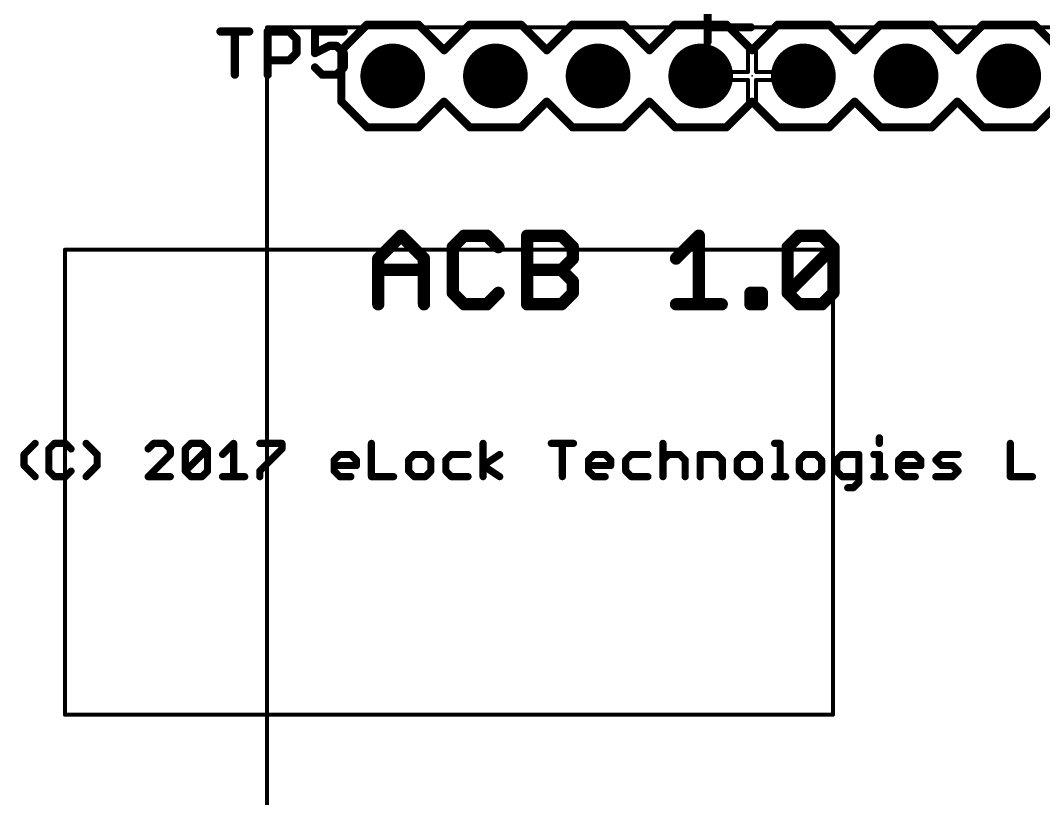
# Model space of a CAD drawing. Extents: x 0 to 89, y 0 to 124.
# Drawn here: x 28.9 to 54.21, y 50.43 to 69.67 of the extents above; entities that cross this region are included whole.
import ezdxf

# ---------------------------------------------------------------- set-up
doc = ezdxf.new("R2010")
doc.units = 0
for name, color, linetype in [('17', 82, 'CONTINUOUS'), ('21', 253, 'CONTINUOUS'), ('22', 253, 'CONTINUOUS'), ('24', 7, 'CONTINUOUS')]:
    doc.layers.add(name, color=color, linetype=linetype)

# ---------------------------------------------------------------- blocks, each defined once
blk = doc.blocks.new('ROUNDP')
at = {"const_width": 0.5}
blk.add_lwpolyline([(0, -0.25, 1), (0, 0.25, 1), (0, -0.25)], format="xyb", dxfattribs=at)

msp = doc.modelspace()

# ---------------------------------------------------------------- linework, layer by layer
at = {"layer": '21'}
for points, const_width in [([(45.9007, 69.1475), (45.9007, 69.8593)], 0.2032), ([(33.8475, 69.3993), (34.5593, 69.3993)], 0.2032), ([(34.2034, 68.3316), (34.2034, 69.3993)], 0.2032), ([(35.0169, 68.3316), (35.0169, 69.3993)], 0.2032), ([(35.0169, 69.3993), (35.5508, 69.3993)], 0.2032), ([(35.5508, 69.3993), (35.7287, 69.2214)], 0.2032), ([(36.8981, 69.3993), (36.1863, 69.3993)], 0.2032), ([(36.1863, 69.3993), (36.1863, 68.8655)], 0.2032), ([(46.9684, 69.5034), (45.9007, 69.5034)], 0.2032), ([(35.7287, 69.2214), (35.7287, 68.8655)], 0.2032), ([(36.1863, 68.8655), (36.5422, 69.0434)], 0.2032), ([(36.5422, 69.0434), (36.7202, 69.0434)], 0.2032), ([(36.7202, 69.0434), (36.8981, 68.8655)], 0.2032), ([(35.7287, 68.8655), (35.5508, 68.6875)], 0.2032), ([(36.8981, 68.8655), (36.8981, 68.5096)], 0.2032), ([(35.5508, 68.6875), (35.0169, 68.6875)], 0.2032), ([(36.3642, 68.3316), (36.1863, 68.5096)], 0.2032), ([(36.8981, 68.5096), (36.7202, 68.3316)], 0.2032), ([(36.7202, 68.3316), (36.3642, 68.3316)], 0.2032), ([(37.7524, 63.7835), (38.318, 64.3491)], 0.3048), ([(38.318, 64.3491), (38.8835, 63.7835)], 0.3048), ([(39.8767, 64.3491), (39.594, 64.0663)], 0.3048), ([(40.4423, 64.3491), (39.8767, 64.3491)], 0.3048), ([(40.7251, 64.0663), (40.4423, 64.3491)], 0.3048), ([(41.4355, 62.6524), (41.4355, 64.3491)], 0.3048), ([(41.4355, 64.3491), (42.2839, 64.3491)], 0.3048), ([(42.2839, 64.3491), (42.5666, 64.0663)], 0.3048), ([(45.1187, 63.7835), (45.6842, 64.3491)], 0.3048), ([(45.6842, 64.3491), (45.6842, 62.6524)], 0.3048), ([(47.881, 64.0663), (48.1638, 64.3491)], 0.3048), ([(48.1638, 64.3491), (48.7294, 64.3491)], 0.3048), ([(48.7294, 64.3491), (49.0121, 64.0663)], 0.3048), ([(39.594, 64.0663), (39.594, 62.9352)], 0.3048), ([(42.5666, 64.0663), (42.5666, 63.7835)], 0.3048), ([(47.881, 62.9352), (47.881, 64.0663)], 0.3048), ([(47.881, 62.9352), (49.0121, 64.0663)], 0.3048), ([(49.0121, 64.0663), (49.0121, 62.9352)], 0.3048), ([(37.7524, 62.6524), (37.7524, 63.7835)], 0.3048), ([(38.8835, 63.7835), (38.8835, 62.6524)], 0.3048), ([(42.5666, 63.7835), (42.2839, 63.5007)], 0.3048), ([(37.7524, 63.5007), (38.8835, 63.5007)], 0.3048), ([(41.4355, 63.5007), (42.2839, 63.5007)], 0.3048), ([(42.2839, 63.5007), (42.5666, 63.218)], 0.3048), ([(42.5666, 63.218), (42.5666, 62.9352)], 0.3048), ([(39.594, 62.9352), (39.8767, 62.6524)], 0.3048), ([(40.4423, 62.6524), (40.7251, 62.9352)], 0.3048), ([(42.5666, 62.9352), (42.2839, 62.6524)], 0.3048), ([(46.9603, 62.6524), (46.9603, 62.9352)], 0.3048), ([(46.9603, 62.9352), (47.243, 62.9352)], 0.3048), ([(47.243, 62.9352), (47.243, 62.6524)], 0.3048), ([(48.1638, 62.6524), (47.881, 62.9352)], 0.3048), ([(49.0121, 62.9352), (48.7294, 62.6524)], 0.3048), ([(39.8767, 62.6524), (40.4423, 62.6524)], 0.3048), ([(42.2839, 62.6524), (41.4355, 62.6524)], 0.3048), ([(45.1187, 62.6524), (46.2498, 62.6524)], 0.3048), ([(47.243, 62.6524), (46.9603, 62.6524)], 0.3048), ([(48.7294, 62.6524), (48.1638, 62.6524)], 0.3048), ([(28.9889, 58.9375), (29.2632, 59.2118)], 0.1778), ([(29.7399, 59.2118), (29.6028, 59.0747)], 0.1778), ([(30.0142, 59.2118), (29.7399, 59.2118)], 0.1778), ([(30.1514, 59.0747), (30.0142, 59.2118)], 0.1778), ([(30.7978, 58.9375), (30.5235, 59.2118)], 0.1778), ([(32.1953, 59.2118), (32.0582, 59.0747)], 0.1778), ([(32.4696, 59.2118), (32.1953, 59.2118)], 0.1778), ([(32.6068, 59.0747), (32.4696, 59.2118)], 0.1778), ([(32.979, 59.0747), (33.1161, 59.2118)], 0.1778), ([(33.1161, 59.2118), (33.3904, 59.2118)], 0.1778), ([(33.3904, 59.2118), (33.5276, 59.0747)], 0.1778), ([(33.8998, 58.9375), (34.1741, 59.2118)], 0.1778), ([(34.1741, 59.2118), (34.1741, 58.3889)], 0.1778), ([(34.8205, 59.2118), (35.3691, 59.2118)], 0.1778), ([(35.3691, 59.2118), (35.3691, 59.0747)], 0.1778), ([(37.5829, 59.2118), (37.5829, 58.3889)], 0.1778), ([(40.3452, 58.3889), (40.3452, 59.2118)], 0.1778), ([(42.0333, 59.2118), (42.5819, 59.2118)], 0.1778), ([(42.3076, 58.3889), (42.3076, 59.2118)], 0.1778), ([(44.7957, 59.2118), (44.7957, 58.3889)], 0.1778), ([(47.5581, 59.2118), (47.6952, 59.2118)], 0.1778), ([(47.6952, 59.2118), (47.6952, 58.3889)], 0.1778), ([(50.1506, 59.349), (50.1506, 59.2118)], 0.1778), ([(53.3897, 59.2118), (53.3897, 58.3889)], 0.1778), ([(28.9889, 58.6632), (28.9889, 58.9375)], 0.1778), ([(29.6028, 59.0747), (29.6028, 58.5261)], 0.1778), ([(30.7978, 58.6632), (30.7978, 58.9375)], 0.1778), ([(32.0582, 58.3889), (32.6068, 58.9375)], 0.1778), ([(32.6068, 58.9375), (32.6068, 59.0747)], 0.1778), ([(32.979, 58.5261), (32.979, 59.0747)], 0.1778), ([(32.979, 58.5261), (33.5276, 59.0747)], 0.1778), ([(33.5276, 59.0747), (33.5276, 58.5261)], 0.1778), ([(35.3691, 59.0747), (34.8205, 58.5261)], 0.1778), ([(36.6621, 58.8004), (36.7993, 58.9375)], 0.1778), ([(36.7993, 58.9375), (37.0736, 58.9375)], 0.1778), ([(37.0736, 58.9375), (37.2107, 58.8004)], 0.1778), ([(38.6408, 58.9375), (38.5037, 58.8004)], 0.1778), ([(38.9151, 58.9375), (38.6408, 58.9375)], 0.1778), ([(39.0523, 58.8004), (38.9151, 58.9375)], 0.1778), ([(39.5616, 58.9375), (39.4245, 58.8004)], 0.1778), ([(39.9731, 58.9375), (39.5616, 58.9375)], 0.1778), ([(40.3452, 58.6632), (40.7567, 58.9375)], 0.1778), ([(42.9541, 58.8004), (43.0913, 58.9375)], 0.1778), ([(43.0913, 58.9375), (43.3656, 58.9375)], 0.1778), ([(43.3656, 58.9375), (43.5027, 58.8004)], 0.1778), ([(44.0121, 58.9375), (43.8749, 58.8004)], 0.1778), ([(44.4235, 58.9375), (44.0121, 58.9375)], 0.1778), ([(44.7957, 58.8004), (44.9329, 58.9375)], 0.1778), ([(44.9329, 58.9375), (45.2072, 58.9375)], 0.1778), ([(45.2072, 58.9375), (45.3443, 58.8004)], 0.1778), ([(45.7165, 58.3889), (45.7165, 58.9375)], 0.1778), ([(45.7165, 58.9375), (46.1279, 58.9375)], 0.1778), ([(46.1279, 58.9375), (46.2651, 58.8004)], 0.1778), ([(46.7744, 58.9375), (46.6373, 58.8004)], 0.1778), ([(47.0487, 58.9375), (46.7744, 58.9375)], 0.1778), ([(47.1859, 58.8004), (47.0487, 58.9375)], 0.1778), ([(48.3091, 58.9375), (48.1719, 58.8004)], 0.1778), ([(48.5834, 58.9375), (48.3091, 58.9375)], 0.1778), ([(48.7205, 58.8004), (48.5834, 58.9375)], 0.1778), ([(49.2298, 58.9375), (49.0927, 58.8004)], 0.1778), ([(49.6413, 58.9375), (49.2298, 58.9375)], 0.1778), ([(49.6413, 58.2518), (49.6413, 58.9375)], 0.1778), ([(50.0135, 58.9375), (50.1506, 58.9375)], 0.1778), ([(50.1506, 58.9375), (50.1506, 58.3889)], 0.1778), ([(50.6273, 58.8004), (50.7645, 58.9375)], 0.1778), ([(50.7645, 58.9375), (51.0388, 58.9375)], 0.1778), ([(51.0388, 58.9375), (51.1759, 58.8004)], 0.1778), ([(51.5481, 58.8004), (51.6853, 58.9375)], 0.1778), ([(51.6853, 58.9375), (52.0967, 58.9375)], 0.1778), ([(29.2632, 58.3889), (28.9889, 58.6632)], 0.1778), ([(30.5235, 58.3889), (30.7978, 58.6632)], 0.1778), ([(36.6621, 58.5261), (36.6621, 58.8004)], 0.1778), ([(37.2107, 58.6632), (36.6621, 58.6632)], 0.1778), ([(37.2107, 58.8004), (37.2107, 58.6632)], 0.1778), ([(38.5037, 58.8004), (38.5037, 58.5261)], 0.1778), ([(39.0523, 58.5261), (39.0523, 58.8004)], 0.1778), ([(39.4245, 58.8004), (39.4245, 58.5261)], 0.1778), ([(40.7567, 58.3889), (40.3452, 58.6632)], 0.1778), ([(42.9541, 58.5261), (42.9541, 58.8004)], 0.1778), ([(43.5027, 58.6632), (42.9541, 58.6632)], 0.1778), ([(43.5027, 58.8004), (43.5027, 58.6632)], 0.1778), ([(43.8749, 58.8004), (43.8749, 58.5261)], 0.1778), ([(45.3443, 58.8004), (45.3443, 58.3889)], 0.1778), ([(46.2651, 58.8004), (46.2651, 58.3889)], 0.1778), ([(46.6373, 58.8004), (46.6373, 58.5261)], 0.1778), ([(47.1859, 58.5261), (47.1859, 58.8004)], 0.1778), ([(48.1719, 58.8004), (48.1719, 58.5261)], 0.1778), ([(48.7205, 58.5261), (48.7205, 58.8004)], 0.1778), ([(49.0927, 58.8004), (49.0927, 58.5261)], 0.1778), ([(50.6273, 58.5261), (50.6273, 58.8004)], 0.1778), ([(51.1759, 58.6632), (50.6273, 58.6632)], 0.1778), ([(51.1759, 58.8004), (51.1759, 58.6632)], 0.1778), ([(51.6853, 58.6632), (51.5481, 58.8004)], 0.1778), ([(51.9596, 58.6632), (51.6853, 58.6632)], 0.1778), ([(52.0967, 58.5261), (51.9596, 58.6632)], 0.1778), ([(29.6028, 58.5261), (29.7399, 58.3889)], 0.1778), ([(29.7399, 58.3889), (30.0142, 58.3889)], 0.1778), ([(30.0142, 58.3889), (30.1514, 58.5261)], 0.1778), ([(32.6068, 58.3889), (32.0582, 58.3889)], 0.1778), ([(33.1161, 58.3889), (32.979, 58.5261)], 0.1778), ([(33.3904, 58.3889), (33.1161, 58.3889)], 0.1778), ([(33.5276, 58.5261), (33.3904, 58.3889)], 0.1778), ([(33.8998, 58.3889), (34.4484, 58.3889)], 0.1778), ([(34.8205, 58.5261), (34.8205, 58.3889)], 0.1778), ([(36.7993, 58.3889), (36.6621, 58.5261)], 0.1778), ([(37.0736, 58.3889), (36.7993, 58.3889)], 0.1778), ([(37.5829, 58.3889), (38.1315, 58.3889)], 0.1778), ([(38.5037, 58.5261), (38.6408, 58.3889)], 0.1778), ([(38.6408, 58.3889), (38.9151, 58.3889)], 0.1778), ([(38.9151, 58.3889), (39.0523, 58.5261)], 0.1778), ([(39.4245, 58.5261), (39.5616, 58.3889)], 0.1778), ([(39.5616, 58.3889), (39.9731, 58.3889)], 0.1778), ([(43.0913, 58.3889), (42.9541, 58.5261)], 0.1778), ([(43.3656, 58.3889), (43.0913, 58.3889)], 0.1778), ([(43.8749, 58.5261), (44.0121, 58.3889)], 0.1778), ([(44.0121, 58.3889), (44.4235, 58.3889)], 0.1778), ([(46.6373, 58.5261), (46.7744, 58.3889)], 0.1778), ([(46.7744, 58.3889), (47.0487, 58.3889)], 0.1778), ([(47.0487, 58.3889), (47.1859, 58.5261)], 0.1778), ([(47.5581, 58.3889), (47.8324, 58.3889)], 0.1778), ([(48.1719, 58.5261), (48.3091, 58.3889)], 0.1778), ([(48.3091, 58.3889), (48.5834, 58.3889)], 0.1778), ([(48.5834, 58.3889), (48.7205, 58.5261)], 0.1778), ([(49.0927, 58.5261), (49.2298, 58.3889)], 0.1778), ([(49.2298, 58.3889), (49.6413, 58.3889)], 0.1778), ([(50.0135, 58.3889), (50.2878, 58.3889)], 0.1778), ([(50.7645, 58.3889), (50.6273, 58.5261)], 0.1778), ([(51.0388, 58.3889), (50.7645, 58.3889)], 0.1778), ([(51.5481, 58.3889), (51.9596, 58.3889)], 0.1778), ([(51.9596, 58.3889), (52.0967, 58.5261)], 0.1778), ([(53.3897, 58.3889), (53.9383, 58.3889)], 0.1778), ([(49.5041, 58.1146), (49.6413, 58.2518)], 0.1778), ([(49.367, 58.1146), (49.5041, 58.1146)], 0.1778)]:
    msp.add_lwpolyline(points, dxfattribs=dict(at, const_width=const_width))
for points, const_width in [([(33.8475, 69.4501, 1), (33.8475, 69.3485)], 0.1016), ([(34.2542, 69.3993, 1), (34.1526, 69.3993)], 0.1016), ([(34.5593, 69.3485, 1), (34.5593, 69.4501)], 0.1016), ([(35.0677, 69.3993, 1), (34.9661, 69.3993)], 0.1016), ([(35.0169, 69.4501, 1), (35.0169, 69.3485)], 0.1016), ([(35.5867, 69.4352, 1), (35.5148, 69.3634)], 0.1016), ([(35.5508, 69.3485, 1), (35.5508, 69.4501)], 0.1016), ([(36.1863, 69.4501, 1), (36.1863, 69.3485)], 0.1016), ([(36.2371, 69.3993, 1), (36.1355, 69.3993)], 0.1016), ([(36.8981, 69.3485, 1), (36.8981, 69.4501)], 0.1016), ([(45.9007, 69.5542, 1), (45.9007, 69.4526)], 0.1016), ([(46.9684, 69.4526, 1), (46.9684, 69.5542)], 0.1016), ([(35.7795, 69.2214, 1), (35.6779, 69.2214)], 0.1016), ([(35.6928, 69.1854, 1), (35.7646, 69.2573)], 0.1016), ([(36.5422, 69.0942, 1), (36.5422, 68.9926)], 0.1016), ([(36.5649, 68.998, 1), (36.5195, 69.0888)], 0.1016), ([(36.7561, 69.0793, 1), (36.6842, 69.0075)], 0.1016), ([(36.7202, 68.9926, 1), (36.7202, 69.0942)], 0.1016), ([(45.8499, 69.1475, 1), (45.9515, 69.1475)], 0.1016), ([(35.6779, 68.8655, 1), (35.7795, 68.8655)], 0.1016), ([(35.7646, 68.8295, 1), (35.6928, 68.9014)], 0.1016), ([(36.1636, 68.9109, 1), (36.209, 68.82)], 0.1016), ([(36.1355, 68.8655, 1), (36.2371, 68.8655)], 0.1016), ([(36.9489, 68.8655, 1), (36.8473, 68.8655)], 0.1016), ([(36.8622, 68.8295, 1), (36.934, 68.9014)], 0.1016), ([(35.0169, 68.7383, 1), (35.0169, 68.6367)], 0.1016), ([(35.5148, 68.7234, 1), (35.5867, 68.6516)], 0.1016), ([(35.5508, 68.6367, 1), (35.5508, 68.7383)], 0.1016), ([(36.2222, 68.5455, 1), (36.1504, 68.4736)], 0.1016), ([(36.934, 68.4736, 1), (36.8622, 68.5455)], 0.1016), ([(34.1526, 68.3316, 1), (34.2542, 68.3316)], 0.1016), ([(34.9661, 68.3316, 1), (35.0677, 68.3316)], 0.1016), ([(36.3642, 68.3824, 1), (36.3642, 68.2808)], 0.1016), ([(36.3283, 68.2957, 1), (36.4002, 68.3675)], 0.1016), ([(36.6842, 68.3675, 1), (36.7561, 68.2957)], 0.1016), ([(36.7202, 68.2808, 1), (36.7202, 68.3824)], 0.1016), ([(36.8473, 68.5096, 1), (36.9489, 68.5096)], 0.1016), ([(38.3718, 64.4029, 1), (38.2641, 64.2952)], 0.1524), ([(38.3718, 64.2952, 1), (38.2641, 64.4029)], 0.1524), ([(39.8767, 64.4253, 1), (39.8767, 64.2729)], 0.1524), ([(39.9306, 64.2952, 1), (39.8229, 64.4029)], 0.1524), ([(40.4962, 64.4029, 1), (40.3884, 64.2952)], 0.1524), ([(40.4423, 64.2729, 1), (40.4423, 64.4253)], 0.1524), ([(41.5117, 64.3491, 1), (41.3593, 64.3491)], 0.1524), ([(41.4355, 64.4253, 1), (41.4355, 64.2729)], 0.1524), ([(42.3378, 64.4029, 1), (42.23, 64.2952)], 0.1524), ([(42.2839, 64.2729, 1), (42.2839, 64.4253)], 0.1524), ([(45.7604, 64.3491, 1), (45.608, 64.3491)], 0.1524), ([(45.7381, 64.2952, 1), (45.6304, 64.4029)], 0.1524), ([(48.1638, 64.4253, 1), (48.1638, 64.2729)], 0.1524), ([(48.2177, 64.2952, 1), (48.1099, 64.4029)], 0.1524), ([(48.7833, 64.4029, 1), (48.6755, 64.2952)], 0.1524), ([(48.7294, 64.2729, 1), (48.7294, 64.4253)], 0.1524), ([(39.6702, 64.0663, 1), (39.5178, 64.0663)], 0.1524), ([(39.5401, 64.1202, 1), (39.6479, 64.0124)], 0.1524), ([(40.6712, 64.0124, 1), (40.779, 64.1202)], 0.1524), ([(42.6428, 64.0663, 1), (42.4904, 64.0663)], 0.1524), ([(42.5128, 64.0124, 1), (42.6205, 64.1202)], 0.1524), ([(47.9572, 64.0663, 1), (47.8048, 64.0663)], 0.1524), ([(47.8272, 64.1202, 1), (47.9349, 64.0124)], 0.1524), ([(49.0883, 64.0663, 1), (48.9359, 64.0663)], 0.1524), ([(49.066, 64.0124, 1), (48.9583, 64.1202)], 0.1524), ([(48.9583, 64.0124, 1), (49.066, 64.1202)], 0.1524), ([(37.8286, 63.7835, 1), (37.6762, 63.7835)], 0.1524), ([(37.6985, 63.8374, 1), (37.8063, 63.7296)], 0.1524), ([(38.9597, 63.7835, 1), (38.8073, 63.7835)], 0.1524), ([(38.8296, 63.7296, 1), (38.9374, 63.8374)], 0.1524), ([(42.4904, 63.7835, 1), (42.6428, 63.7835)], 0.1524), ([(42.6205, 63.7296, 1), (42.5128, 63.8374)], 0.1524), ([(45.0648, 63.8374, 1), (45.1726, 63.7296)], 0.1524), ([(37.7524, 63.5769, 1), (37.7524, 63.4245)], 0.1524), ([(38.8835, 63.4245, 1), (38.8835, 63.5769)], 0.1524), ([(41.4355, 63.5769, 1), (41.4355, 63.4245)], 0.1524), ([(42.3378, 63.5546, 1), (42.23, 63.4468)], 0.1524), ([(42.23, 63.5546, 1), (42.3378, 63.4468)], 0.1524), ([(42.2839, 63.4245, 1), (42.2839, 63.5769)], 0.1524), ([(42.6428, 63.218, 1), (42.4904, 63.218)], 0.1524), ([(42.5128, 63.1641, 1), (42.6205, 63.2718)], 0.1524), ([(39.6479, 62.9891, 1), (39.5401, 62.8813)], 0.1524), ([(40.779, 62.8813, 1), (40.6712, 62.9891)], 0.1524), ([(42.6205, 62.8813, 1), (42.5128, 62.9891)], 0.1524), ([(47.0365, 62.9352, 1), (46.8841, 62.9352)], 0.1524), ([(46.9603, 63.0114, 1), (46.9603, 62.859)], 0.1524), ([(47.3192, 62.9352, 1), (47.1668, 62.9352)], 0.1524), ([(47.243, 62.859, 1), (47.243, 63.0114)], 0.1524), ([(47.9349, 62.9891, 1), (47.8272, 62.8813)], 0.1524), ([(47.8272, 62.9891, 1), (47.9349, 62.8813)], 0.1524), ([(49.066, 62.8813, 1), (48.9583, 62.9891)], 0.1524), ([(39.5178, 62.9352, 1), (39.6702, 62.9352)], 0.1524), ([(39.8767, 62.7286, 1), (39.8767, 62.5762)], 0.1524), ([(39.8229, 62.5985, 1), (39.9306, 62.7063)], 0.1524), ([(40.3884, 62.7063, 1), (40.4962, 62.5985)], 0.1524), ([(40.4423, 62.5762, 1), (40.4423, 62.7286)], 0.1524), ([(41.4355, 62.7286, 1), (41.4355, 62.5762)], 0.1524), ([(42.23, 62.7063, 1), (42.3378, 62.5985)], 0.1524), ([(42.2839, 62.5762, 1), (42.2839, 62.7286)], 0.1524), ([(42.4904, 62.9352, 1), (42.6428, 62.9352)], 0.1524), ([(45.1187, 62.7286, 1), (45.1187, 62.5762)], 0.1524), ([(46.2498, 62.5762, 1), (46.2498, 62.7286)], 0.1524), ([(46.9603, 62.7286, 1), (46.9603, 62.5762)], 0.1524), ([(47.243, 62.5762, 1), (47.243, 62.7286)], 0.1524), ([(47.8048, 62.9352, 1), (47.9572, 62.9352)], 0.1524), ([(48.1638, 62.7286, 1), (48.1638, 62.5762)], 0.1524), ([(48.1099, 62.5985, 1), (48.2177, 62.7063)], 0.1524), ([(48.6755, 62.7063, 1), (48.7833, 62.5985)], 0.1524), ([(48.7294, 62.5762, 1), (48.7294, 62.7286)], 0.1524), ([(48.9359, 62.9352, 1), (49.0883, 62.9352)], 0.1524), ([(37.6762, 62.6524, 1), (37.8286, 62.6524)], 0.1524), ([(38.8073, 62.6524, 1), (38.9597, 62.6524)], 0.1524), ([(41.3593, 62.6524, 1), (41.5117, 62.6524)], 0.1524), ([(45.608, 62.6524, 1), (45.7604, 62.6524)], 0.1524), ([(46.8841, 62.6524, 1), (47.0365, 62.6524)], 0.1524), ([(47.1668, 62.6524, 1), (47.3192, 62.6524)], 0.1524), ([(29.2946, 59.1804, 1), (29.2318, 59.2432)], 0.0889), ([(29.7399, 59.2563, 1), (29.7399, 59.1674)], 0.0889), ([(29.7713, 59.1804, 1), (29.7085, 59.2432)], 0.0889), ([(30.0456, 59.2432, 1), (29.9828, 59.1804)], 0.0889), ([(30.0142, 59.1674, 1), (30.0142, 59.2563)], 0.0889), ([(30.555, 59.2432, 1), (30.4921, 59.1804)], 0.0889), ([(32.1953, 59.2563, 1), (32.1953, 59.1674)], 0.0889), ([(32.2268, 59.1804, 1), (32.1639, 59.2432)], 0.0889), ([(32.5011, 59.2432, 1), (32.4382, 59.1804)], 0.0889), ([(32.4696, 59.1674, 1), (32.4696, 59.2563)], 0.0889), ([(33.1161, 59.2563, 1), (33.1161, 59.1674)], 0.0889), ([(33.1475, 59.1804, 1), (33.0847, 59.2432)], 0.0889), ([(33.4218, 59.2432, 1), (33.359, 59.1804)], 0.0889), ([(33.3904, 59.1674, 1), (33.3904, 59.2563)], 0.0889), ([(34.2185, 59.2118, 1), (34.1296, 59.2118)], 0.0889), ([(34.2055, 59.1804, 1), (34.1426, 59.2432)], 0.0889), ([(34.8205, 59.2563, 1), (34.8205, 59.1674)], 0.0889), ([(35.4136, 59.2118, 1), (35.3247, 59.2118)], 0.0889), ([(35.3691, 59.1674, 1), (35.3691, 59.2563)], 0.0889), ([(37.6273, 59.2118, 1), (37.5384, 59.2118)], 0.0889), ([(40.3897, 59.2118, 1), (40.3008, 59.2118)], 0.0889), ([(42.0333, 59.2563, 1), (42.0333, 59.1674)], 0.0889), ([(42.3521, 59.2118, 1), (42.2632, 59.2118)], 0.0889), ([(42.5819, 59.1674, 1), (42.5819, 59.2563)], 0.0889), ([(44.8402, 59.2118, 1), (44.7513, 59.2118)], 0.0889), ([(47.5581, 59.2563, 1), (47.5581, 59.1674)], 0.0889), ([(47.7397, 59.2118, 1), (47.6508, 59.2118)], 0.0889), ([(47.6952, 59.1674, 1), (47.6952, 59.2563)], 0.0889), ([(50.1951, 59.349, 1), (50.1062, 59.349)], 0.0889), ([(50.1062, 59.2118, 1), (50.1951, 59.2118)], 0.0889), ([(53.4341, 59.2118, 1), (53.3452, 59.2118)], 0.0889), ([(29.0334, 58.9375, 1), (28.9444, 58.9375)], 0.0889), ([(28.9575, 58.9689, 1), (29.0203, 58.9061)], 0.0889), ([(29.6472, 59.0747, 1), (29.5583, 59.0747)], 0.0889), ([(29.5713, 59.1061, 1), (29.6342, 59.0432)], 0.0889), ([(30.1199, 59.0432, 1), (30.1828, 59.1061)], 0.0889), ([(30.8423, 58.9375, 1), (30.7534, 58.9375)], 0.0889), ([(30.7664, 58.9061, 1), (30.8293, 58.9689)], 0.0889), ([(32.0267, 59.1061, 1), (32.0896, 59.0432)], 0.0889), ([(32.6512, 59.0747, 1), (32.5623, 59.0747)], 0.0889), ([(32.5623, 58.9375, 1), (32.6512, 58.9375)], 0.0889), ([(32.5753, 59.0432, 1), (32.6382, 59.1061)], 0.0889), ([(32.6382, 58.9061, 1), (32.5754, 58.9689)], 0.0889), ([(32.9475, 59.1061, 1), (33.0104, 59.0432)], 0.0889), ([(33.0234, 59.0747, 1), (32.9345, 59.0747)], 0.0889), ([(33.572, 59.0747, 1), (33.4831, 59.0747)], 0.0889), ([(33.559, 59.0432, 1), (33.4961, 59.1061)], 0.0889), ([(33.4961, 59.0432, 1), (33.559, 59.1061)], 0.0889), ([(33.8683, 58.9689, 1), (33.9312, 58.9061)], 0.0889), ([(35.3247, 59.0747, 1), (35.4136, 59.0747)], 0.0889), ([(35.4006, 59.0432, 1), (35.3377, 59.1061)], 0.0889), ([(36.7993, 58.9819, 1), (36.7993, 58.8931)], 0.0889), ([(36.8307, 58.9061, 1), (36.7678, 58.9689)], 0.0889), ([(37.105, 58.9689, 1), (37.0421, 58.9061)], 0.0889), ([(37.0736, 58.8931, 1), (37.0736, 58.9819)], 0.0889), ([(38.6408, 58.9819, 1), (38.6408, 58.8931)], 0.0889), ([(38.6723, 58.9061, 1), (38.6094, 58.9689)], 0.0889), ([(38.9466, 58.9689, 1), (38.8837, 58.9061)], 0.0889), ([(38.9151, 58.8931, 1), (38.9151, 58.9819)], 0.0889), ([(39.5616, 58.9819, 1), (39.5616, 58.8931)], 0.0889), ([(39.593, 58.9061, 1), (39.5302, 58.9689)], 0.0889), ([(39.9731, 58.8931, 1), (39.9731, 58.9819)], 0.0889), ([(40.7813, 58.9005, 1), (40.732, 58.9745)], 0.0889), ([(43.0913, 58.9819, 1), (43.0913, 58.8931)], 0.0889), ([(43.1227, 58.9061, 1), (43.0599, 58.9689)], 0.0889), ([(43.397, 58.9689, 1), (43.3342, 58.9061)], 0.0889), ([(43.3656, 58.8931, 1), (43.3656, 58.9819)], 0.0889), ([(44.0121, 58.9819, 1), (44.0121, 58.8931)], 0.0889), ([(44.0435, 58.9061, 1), (43.9806, 58.9689)], 0.0889), ([(44.4235, 58.8931, 1), (44.4235, 58.9819)], 0.0889), ([(44.9329, 58.9819, 1), (44.9329, 58.8931)], 0.0889), ([(44.9643, 58.9061, 1), (44.9014, 58.9689)], 0.0889), ([(45.2386, 58.9689, 1), (45.1757, 58.9061)], 0.0889), ([(45.2072, 58.8931, 1), (45.2072, 58.9819)], 0.0889), ([(45.7609, 58.9375, 1), (45.672, 58.9375)], 0.0889), ([(45.7165, 58.9819, 1), (45.7165, 58.8931)], 0.0889), ([(46.1594, 58.9689, 1), (46.0965, 58.9061)], 0.0889), ([(46.1279, 58.8931, 1), (46.1279, 58.9819)], 0.0889), ([(46.7744, 58.9819, 1), (46.7744, 58.8931)], 0.0889), ([(46.8058, 58.9061, 1), (46.743, 58.9689)], 0.0889), ([(47.0801, 58.9689, 1), (47.0173, 58.9061)], 0.0889), ([(47.0487, 58.8931, 1), (47.0487, 58.9819)], 0.0889), ([(48.3091, 58.9819, 1), (48.3091, 58.8931)], 0.0889), ([(48.3405, 58.9061, 1), (48.2776, 58.9689)], 0.0889), ([(48.6148, 58.9689, 1), (48.5519, 58.9061)], 0.0889), ([(48.5834, 58.8931, 1), (48.5834, 58.9819)], 0.0889), ([(49.2298, 58.9819, 1), (49.2298, 58.8931)], 0.0889), ([(49.2613, 58.9061, 1), (49.1984, 58.9689)], 0.0889), ([(49.6857, 58.9375, 1), (49.5968, 58.9375)], 0.0889), ([(49.6413, 58.8931, 1), (49.6413, 58.9819)], 0.0889), ([(50.0135, 58.9819, 1), (50.0135, 58.8931)], 0.0889), ([(50.1951, 58.9375, 1), (50.1062, 58.9375)], 0.0889), ([(50.1506, 58.8931, 1), (50.1506, 58.9819)], 0.0889), ([(50.7645, 58.9819, 1), (50.7645, 58.8931)], 0.0889), ([(50.7959, 58.9061, 1), (50.7331, 58.9689)], 0.0889), ([(51.0702, 58.9689, 1), (51.0074, 58.9061)], 0.0889), ([(51.0388, 58.8931, 1), (51.0388, 58.9819)], 0.0889), ([(51.6853, 58.9819, 1), (51.6853, 58.8931)], 0.0889), ([(51.7167, 58.9061, 1), (51.6538, 58.9689)], 0.0889), ([(52.0967, 58.8931, 1), (52.0967, 58.9819)], 0.0889), ([(29.0203, 58.6946, 1), (28.9575, 58.6318)], 0.0889), ([(30.8293, 58.6318, 1), (30.7664, 58.6946)], 0.0889), ([(36.6307, 58.8318, 1), (36.6935, 58.7689)], 0.0889), ([(36.6621, 58.7077, 1), (36.6621, 58.6188)], 0.0889), ([(36.7066, 58.8004, 1), (36.6177, 58.8004)], 0.0889), ([(37.2552, 58.8004, 1), (37.1663, 58.8004)], 0.0889), ([(37.1793, 58.7689, 1), (37.2421, 58.8318)], 0.0889), ([(37.2107, 58.6188, 1), (37.2107, 58.7077)], 0.0889), ([(38.4722, 58.8318, 1), (38.5351, 58.7689)], 0.0889), ([(38.5481, 58.8004, 1), (38.4592, 58.8004)], 0.0889), ([(39.0967, 58.8004, 1), (39.0078, 58.8004)], 0.0889), ([(39.0208, 58.7689, 1), (39.0837, 58.8318)], 0.0889), ([(39.393, 58.8318, 1), (39.4559, 58.7689)], 0.0889), ([(39.4689, 58.8004, 1), (39.38, 58.8004)], 0.0889), ([(40.3699, 58.7002, 1), (40.3206, 58.6262)], 0.0889), ([(40.3206, 58.7002, 1), (40.3699, 58.6262)], 0.0889), ([(42.9227, 58.8318, 1), (42.9856, 58.7689)], 0.0889), ([(42.9541, 58.7077, 1), (42.9541, 58.6188)], 0.0889), ([(42.9986, 58.8004, 1), (42.9097, 58.8004)], 0.0889), ([(43.5472, 58.8004, 1), (43.4583, 58.8004)], 0.0889), ([(43.4713, 58.7689, 1), (43.5342, 58.8318)], 0.0889), ([(43.5027, 58.6188, 1), (43.5027, 58.7077)], 0.0889), ([(43.8435, 58.8318, 1), (43.9063, 58.7689)], 0.0889), ([(43.9194, 58.8004, 1), (43.8305, 58.8004)], 0.0889), ([(44.7643, 58.8318, 1), (44.8271, 58.7689)], 0.0889), ([(45.3888, 58.8004, 1), (45.2999, 58.8004)], 0.0889), ([(45.3129, 58.7689, 1), (45.3757, 58.8318)], 0.0889), ([(46.3095, 58.8004, 1), (46.2206, 58.8004)], 0.0889), ([(46.2337, 58.7689, 1), (46.2965, 58.8318)], 0.0889), ([(46.6817, 58.8004, 1), (46.5928, 58.8004)], 0.0889), ([(46.6058, 58.8318, 1), (46.6687, 58.7689)], 0.0889), ([(47.2303, 58.8004, 1), (47.1414, 58.8004)], 0.0889), ([(47.1544, 58.7689, 1), (47.2173, 58.8318)], 0.0889), ([(48.1405, 58.8318, 1), (48.2033, 58.7689)], 0.0889), ([(48.2164, 58.8004, 1), (48.1275, 58.8004)], 0.0889), ([(48.765, 58.8004, 1), (48.6761, 58.8004)], 0.0889), ([(48.6891, 58.7689, 1), (48.7519, 58.8318)], 0.0889), ([(49.1371, 58.8004, 1), (49.0482, 58.8004)], 0.0889), ([(49.0613, 58.8318, 1), (49.1241, 58.7689)], 0.0889), ([(50.5959, 58.8318, 1), (50.6588, 58.7689)], 0.0889), ([(50.6273, 58.7077, 1), (50.6273, 58.6188)], 0.0889), ([(50.6718, 58.8004, 1), (50.5829, 58.8004)], 0.0889), ([(51.2204, 58.8004, 1), (51.1315, 58.8004)], 0.0889), ([(51.1445, 58.7689, 1), (51.2074, 58.8318)], 0.0889), ([(51.1759, 58.6188, 1), (51.1759, 58.7077)], 0.0889), ([(51.5795, 58.8318, 1), (51.5167, 58.7689)], 0.0889), ([(51.5167, 58.8318, 1), (51.5795, 58.7689)], 0.0889), ([(51.6853, 58.7077, 1), (51.6853, 58.6188)], 0.0889), ([(51.6538, 58.6318, 1), (51.7167, 58.6946)], 0.0889), ([(51.991, 58.6946, 1), (51.9281, 58.6318)], 0.0889), ([(51.9596, 58.6188, 1), (51.9596, 58.7077)], 0.0889), ([(28.9444, 58.6632, 1), (29.0334, 58.6632)], 0.0889), ([(29.6342, 58.5575, 1), (29.5713, 58.4946)], 0.0889), ([(29.5583, 58.5261, 1), (29.6472, 58.5261)], 0.0889), ([(29.7399, 58.4333, 1), (29.7399, 58.3445)], 0.0889), ([(30.0142, 58.3445, 1), (30.0142, 58.4333)], 0.0889), ([(30.1828, 58.4946, 1), (30.1199, 58.5575)], 0.0889), ([(30.7534, 58.6632, 1), (30.8423, 58.6632)], 0.0889), ([(32.0582, 58.4333, 1), (32.0582, 58.3445)], 0.0889), ([(32.6068, 58.3445, 1), (32.6068, 58.4333)], 0.0889), ([(33.0104, 58.5575, 1), (32.9475, 58.4946)], 0.0889), ([(32.9475, 58.5575, 1), (33.0104, 58.4946)], 0.0889), ([(32.9345, 58.5261, 1), (33.0234, 58.5261)], 0.0889), ([(33.1161, 58.4333, 1), (33.1161, 58.3445)], 0.0889), ([(33.3904, 58.3445, 1), (33.3904, 58.4333)], 0.0889), ([(33.4831, 58.5261, 1), (33.572, 58.5261)], 0.0889), ([(33.559, 58.4946, 1), (33.4961, 58.5575)], 0.0889), ([(33.8998, 58.4333, 1), (33.8998, 58.3445)], 0.0889), ([(34.4484, 58.3445, 1), (34.4484, 58.4333)], 0.0889), ([(34.7891, 58.5575, 1), (34.852, 58.4946)], 0.0889), ([(34.865, 58.5261, 1), (34.7761, 58.5261)], 0.0889), ([(36.6935, 58.5575, 1), (36.6307, 58.4946)], 0.0889), ([(36.6177, 58.5261, 1), (36.7066, 58.5261)], 0.0889), ([(36.7993, 58.4333, 1), (36.7993, 58.3445)], 0.0889), ([(37.0736, 58.3445, 1), (37.0736, 58.4333)], 0.0889), ([(37.1663, 58.6632, 1), (37.2552, 58.6632)], 0.0889), ([(37.5829, 58.4333, 1), (37.5829, 58.3445)], 0.0889), ([(38.1315, 58.3445, 1), (38.1315, 58.4333)], 0.0889), ([(38.5351, 58.5575, 1), (38.4722, 58.4946)], 0.0889), ([(38.4592, 58.5261, 1), (38.5481, 58.5261)], 0.0889), ([(38.6408, 58.4333, 1), (38.6408, 58.3445)], 0.0889), ([(38.9151, 58.3445, 1), (38.9151, 58.4333)], 0.0889), ([(39.0078, 58.5261, 1), (39.0967, 58.5261)], 0.0889), ([(39.0837, 58.4946, 1), (39.0208, 58.5575)], 0.0889), ([(39.4559, 58.5575, 1), (39.393, 58.4946)], 0.0889), ([(39.38, 58.5261, 1), (39.4689, 58.5261)], 0.0889), ([(39.5616, 58.4333, 1), (39.5616, 58.3445)], 0.0889), ([(39.9731, 58.3445, 1), (39.9731, 58.4333)], 0.0889), ([(40.732, 58.3519, 1), (40.7813, 58.4259)], 0.0889), ([(42.9856, 58.5575, 1), (42.9227, 58.4946)], 0.0889), ([(42.9097, 58.5261, 1), (42.9986, 58.5261)], 0.0889), ([(43.0913, 58.4333, 1), (43.0913, 58.3445)], 0.0889), ([(43.3656, 58.3445, 1), (43.3656, 58.4333)], 0.0889), ([(43.4583, 58.6632, 1), (43.5472, 58.6632)], 0.0889), ([(43.9063, 58.5575, 1), (43.8435, 58.4946)], 0.0889), ([(43.8305, 58.5261, 1), (43.9194, 58.5261)], 0.0889), ([(44.0121, 58.4333, 1), (44.0121, 58.3445)], 0.0889), ([(44.4235, 58.3445, 1), (44.4235, 58.4333)], 0.0889), ([(46.6687, 58.5575, 1), (46.6058, 58.4946)], 0.0889), ([(46.5928, 58.5261, 1), (46.6817, 58.5261)], 0.0889), ([(46.7744, 58.4333, 1), (46.7744, 58.3445)], 0.0889), ([(47.0487, 58.3445, 1), (47.0487, 58.4333)], 0.0889), ([(47.1414, 58.5261, 1), (47.2303, 58.5261)], 0.0889), ([(47.2173, 58.4946, 1), (47.1544, 58.5575)], 0.0889), ([(47.5581, 58.4333, 1), (47.5581, 58.3445)], 0.0889), ([(47.8324, 58.3445, 1), (47.8324, 58.4333)], 0.0889), ([(48.2033, 58.5575, 1), (48.1405, 58.4946)], 0.0889), ([(48.1275, 58.5261, 1), (48.2164, 58.5261)], 0.0889), ([(48.3091, 58.4333, 1), (48.3091, 58.3445)], 0.0889), ([(48.5834, 58.3445, 1), (48.5834, 58.4333)], 0.0889), ([(48.6761, 58.5261, 1), (48.765, 58.5261)], 0.0889), ([(48.7519, 58.4946, 1), (48.6891, 58.5575)], 0.0889), ([(49.1241, 58.5575, 1), (49.0613, 58.4946)], 0.0889), ([(49.0482, 58.5261, 1), (49.1371, 58.5261)], 0.0889), ([(49.2298, 58.4333, 1), (49.2298, 58.3445)], 0.0889), ([(49.6413, 58.3445, 1), (49.6413, 58.4333)], 0.0889), ([(50.0135, 58.4333, 1), (50.0135, 58.3445)], 0.0889), ([(50.2878, 58.3445, 1), (50.2878, 58.4333)], 0.0889), ([(50.6588, 58.5575, 1), (50.5959, 58.4946)], 0.0889), ([(50.5829, 58.5261, 1), (50.6718, 58.5261)], 0.0889), ([(50.7645, 58.4333, 1), (50.7645, 58.3445)], 0.0889), ([(51.0388, 58.3445, 1), (51.0388, 58.4333)], 0.0889), ([(51.1315, 58.6632, 1), (51.2204, 58.6632)], 0.0889), ([(51.5481, 58.4333, 1), (51.5481, 58.3445)], 0.0889), ([(51.9596, 58.3445, 1), (51.9596, 58.4333)], 0.0889), ([(52.1281, 58.4946, 1), (52.0653, 58.5575)], 0.0889), ([(52.0653, 58.4946, 1), (52.1281, 58.5575)], 0.0889), ([(53.3897, 58.4333, 1), (53.3897, 58.3445)], 0.0889), ([(53.9383, 58.3445, 1), (53.9383, 58.4333)], 0.0889), ([(29.2318, 58.3575, 1), (29.2946, 58.4203)], 0.0889), ([(29.7085, 58.3575, 1), (29.7713, 58.4203)], 0.0889), ([(29.9828, 58.4203, 1), (30.0456, 58.3575)], 0.0889), ([(30.4921, 58.4203, 1), (30.555, 58.3575)], 0.0889), ([(32.0268, 58.4203, 1), (32.0896, 58.3575)], 0.0889), ([(33.0847, 58.3575, 1), (33.1475, 58.4203)], 0.0889), ([(33.359, 58.4203, 1), (33.4218, 58.3575)], 0.0889), ([(34.1296, 58.3889, 1), (34.2185, 58.3889)], 0.0889), ([(34.7761, 58.3889, 1), (34.865, 58.3889)], 0.0889), ([(36.7678, 58.3575, 1), (36.8307, 58.4203)], 0.0889), ([(37.5384, 58.3889, 1), (37.6273, 58.3889)], 0.0889), ([(38.6094, 58.3575, 1), (38.6723, 58.4203)], 0.0889), ([(38.8837, 58.4203, 1), (38.9466, 58.3575)], 0.0889), ([(39.5302, 58.3575, 1), (39.593, 58.4203)], 0.0889), ([(40.3008, 58.3889, 1), (40.3897, 58.3889)], 0.0889), ([(42.2632, 58.3889, 1), (42.3521, 58.3889)], 0.0889), ([(43.0599, 58.3575, 1), (43.1227, 58.4203)], 0.0889), ([(43.9806, 58.3575, 1), (44.0435, 58.4203)], 0.0889), ([(44.7513, 58.3889, 1), (44.8402, 58.3889)], 0.0889), ([(45.2999, 58.3889, 1), (45.3888, 58.3889)], 0.0889), ([(45.672, 58.3889, 1), (45.7609, 58.3889)], 0.0889), ([(46.2206, 58.3889, 1), (46.3095, 58.3889)], 0.0889), ([(46.743, 58.3575, 1), (46.8058, 58.4203)], 0.0889), ([(47.0173, 58.4203, 1), (47.0801, 58.3575)], 0.0889), ([(47.6508, 58.3889, 1), (47.7397, 58.3889)], 0.0889), ([(48.2776, 58.3575, 1), (48.3405, 58.4203)], 0.0889), ([(48.5519, 58.4203, 1), (48.6148, 58.3575)], 0.0889), ([(49.1984, 58.3575, 1), (49.2613, 58.4203)], 0.0889), ([(49.5968, 58.2518, 1), (49.6857, 58.2518)], 0.0889), ([(49.6727, 58.2203, 1), (49.6099, 58.2832)], 0.0889), ([(50.1062, 58.3889, 1), (50.1951, 58.3889)], 0.0889), ([(50.7331, 58.3575, 1), (50.7959, 58.4203)], 0.0889), ([(51.9281, 58.4203, 1), (51.991, 58.3575)], 0.0889), ([(53.3452, 58.3889, 1), (53.4341, 58.3889)], 0.0889), ([(49.367, 58.1591, 1), (49.367, 58.0702)], 0.0889), ([(49.4727, 58.146, 1), (49.5356, 58.0832)], 0.0889), ([(49.5041, 58.0702, 1), (49.5041, 58.1591)], 0.0889)]:
    msp.add_lwpolyline(points, format="xyb", dxfattribs=dict(at, const_width=const_width))
at = {"layer": '22'}
for points, const_width in [([(37.475, 69.57), (36.84, 68.935)], 0.2), ([(38.745, 69.57), (37.475, 69.57)], 0.2), ([(38.745, 69.57), (39.38, 68.935)], 0.2), ([(40.015, 69.57), (39.38, 68.935)], 0.2), ([(41.285, 69.57), (40.015, 69.57)], 0.2), ([(41.285, 69.57), (41.92, 68.935)], 0.2), ([(42.555, 69.57), (41.92, 68.935)], 0.2), ([(43.825, 69.57), (42.555, 69.57)], 0.2), ([(44.46, 68.935), (43.825, 69.57)], 0.2), ([(45.095, 69.57), (44.46, 68.935)], 0.2), ([(46.365, 69.57), (45.095, 69.57)], 0.2), ([(47, 68.935), (46.365, 69.57)], 0.2), ([(47.635, 69.57), (47, 68.935)], 0.2), ([(48.905, 69.57), (47.635, 69.57)], 0.2), ([(48.905, 69.57), (49.54, 68.935)], 0.2), ([(50.175, 69.57), (49.54, 68.935)], 0.2), ([(51.445, 69.57), (50.175, 69.57)], 0.2), ([(52.08, 68.935), (51.445, 69.57)], 0.2), ([(52.715, 69.57), (52.08, 68.935)], 0.2), ([(53.985, 69.57), (52.715, 69.57)], 0.2), ([(54.62, 68.935), (53.985, 69.57)], 0.2), ([(46.9, 69.1), (46.9, 68.4)], 0.1), ([(47.1, 69.1), (47.1, 68.4)], 0.1), ([(36.84, 68.935), (36.84, 67.665)], 0.2), ([(46.2, 68.4), (46.9, 68.4)], 0.1), ([(47.1, 68.4), (47.8, 68.4)], 0.1), ([(46.9, 68.2), (46.2, 68.2)], 0.1), ([(46.9, 67.5), (46.9, 68.2)], 0.1), ([(47.8, 68.2), (47.1, 68.2)], 0.1), ([(47.1, 67.5), (47.1, 68.2)], 0.1), ([(36.84, 67.665), (37.475, 67.03)], 0.2), ([(39.38, 67.665), (38.745, 67.03)], 0.2), ([(39.38, 67.665), (40.015, 67.03)], 0.2), ([(41.92, 67.665), (41.285, 67.03)], 0.2), ([(41.92, 67.665), (42.555, 67.03)], 0.2), ([(43.825, 67.03), (44.46, 67.665)], 0.2), ([(44.46, 67.665), (45.095, 67.03)], 0.2), ([(46.365, 67.03), (47, 67.665)], 0.2), ([(47, 67.665), (47.635, 67.03)], 0.2), ([(49.54, 67.665), (48.905, 67.03)], 0.2), ([(49.54, 67.665), (50.175, 67.03)], 0.2), ([(51.445, 67.03), (52.08, 67.665)], 0.2), ([(52.08, 67.665), (52.715, 67.03)], 0.2), ([(53.985, 67.03), (54.62, 67.665)], 0.2), ([(37.475, 67.03), (38.745, 67.03)], 0.2), ([(40.015, 67.03), (41.285, 67.03)], 0.2), ([(42.555, 67.03), (43.825, 67.03)], 0.2), ([(45.095, 67.03), (46.365, 67.03)], 0.2), ([(47.635, 67.03), (48.905, 67.03)], 0.2), ([(50.175, 67.03), (51.445, 67.03)], 0.2), ([(52.715, 67.03), (53.985, 67.03)], 0.2)]:
    msp.add_lwpolyline(points, dxfattribs=dict(at, const_width=const_width))
for points, const_width in [([(37.475, 69.62, 1), (37.475, 69.52)], 0.1), ([(37.5104, 69.5346, 1), (37.4396, 69.6054)], 0.1), ([(38.7804, 69.6054, 1), (38.7096, 69.5346)], 0.1), ([(38.745, 69.52, 1), (38.745, 69.62)], 0.1), ([(40.015, 69.62, 1), (40.015, 69.52)], 0.1), ([(40.0504, 69.5346, 1), (39.9796, 69.6054)], 0.1), ([(41.3204, 69.6054, 1), (41.2496, 69.5346)], 0.1), ([(41.285, 69.52, 1), (41.285, 69.62)], 0.1), ([(42.555, 69.62, 1), (42.555, 69.52)], 0.1), ([(42.5904, 69.5346, 1), (42.5196, 69.6054)], 0.1), ([(43.8604, 69.6054, 1), (43.7896, 69.5346)], 0.1), ([(43.825, 69.52, 1), (43.825, 69.62)], 0.1), ([(45.095, 69.62, 1), (45.095, 69.52)], 0.1), ([(45.1304, 69.5346, 1), (45.0596, 69.6054)], 0.1), ([(46.4004, 69.6054, 1), (46.3296, 69.5346)], 0.1), ([(46.365, 69.52, 1), (46.365, 69.62)], 0.1), ([(47.635, 69.62, 1), (47.635, 69.52)], 0.1), ([(47.6704, 69.5346, 1), (47.5996, 69.6054)], 0.1), ([(48.9404, 69.6054, 1), (48.8696, 69.5346)], 0.1), ([(48.905, 69.52, 1), (48.905, 69.62)], 0.1), ([(50.175, 69.62, 1), (50.175, 69.52)], 0.1), ([(50.2104, 69.5346, 1), (50.1396, 69.6054)], 0.1), ([(51.4804, 69.6054, 1), (51.4096, 69.5346)], 0.1), ([(51.445, 69.52, 1), (51.445, 69.62)], 0.1), ([(52.715, 69.62, 1), (52.715, 69.52)], 0.1), ([(52.7504, 69.5346, 1), (52.6796, 69.6054)], 0.1), ([(54.0204, 69.6054, 1), (53.9496, 69.5346)], 0.1), ([(53.985, 69.52, 1), (53.985, 69.62)], 0.1), ([(46.925, 69.1, 1), (46.875, 69.1)], 0.05), ([(47.125, 69.1, 1), (47.075, 69.1)], 0.05), ([(36.8046, 68.9704, 1), (36.8754, 68.8996)], 0.1), ([(36.89, 68.935, 1), (36.79, 68.935)], 0.1), ([(39.3446, 68.9704, 1), (39.4154, 68.8996)], 0.1), ([(39.3446, 68.8996, 1), (39.4154, 68.9704)], 0.1), ([(41.8846, 68.9704, 1), (41.9554, 68.8996)], 0.1), ([(41.8846, 68.8996, 1), (41.9554, 68.9704)], 0.1), ([(44.4246, 68.9704, 1), (44.4954, 68.8996)], 0.1), ([(44.4246, 68.8996, 1), (44.4954, 68.9704)], 0.1), ([(46.9646, 68.9704, 1), (47.0354, 68.8996)], 0.1), ([(46.9646, 68.8996, 1), (47.0354, 68.9704)], 0.1), ([(49.5046, 68.9704, 1), (49.5754, 68.8996)], 0.1), ([(49.5046, 68.8996, 1), (49.5754, 68.9704)], 0.1), ([(52.0446, 68.9704, 1), (52.1154, 68.8996)], 0.1), ([(52.0446, 68.8996, 1), (52.1154, 68.9704)], 0.1), ([(46.2, 68.425, 1), (46.2, 68.375)], 0.05), ([(46.875, 68.4, 1), (46.925, 68.4)], 0.05), ([(46.9, 68.375, 1), (46.9, 68.425)], 0.05), ([(47.1, 68.425, 1), (47.1, 68.375)], 0.05), ([(47.075, 68.4, 1), (47.125, 68.4)], 0.05), ([(47.8, 68.375, 1), (47.8, 68.425)], 0.05), ([(46.2, 68.225, 1), (46.2, 68.175)], 0.05), ([(46.925, 68.2, 1), (46.875, 68.2)], 0.05), ([(46.9, 68.175, 1), (46.9, 68.225)], 0.05), ([(47.1, 68.225, 1), (47.1, 68.175)], 0.05), ([(47.125, 68.2, 1), (47.075, 68.2)], 0.05), ([(47.8, 68.175, 1), (47.8, 68.225)], 0.05), ([(36.8754, 67.7004, 1), (36.8046, 67.6296)], 0.1), ([(36.79, 67.665, 1), (36.89, 67.665)], 0.1), ([(39.4154, 67.7004, 1), (39.3446, 67.6296)], 0.1), ([(39.4154, 67.6296, 1), (39.3446, 67.7004)], 0.1), ([(41.9554, 67.7004, 1), (41.8846, 67.6296)], 0.1), ([(41.9554, 67.6296, 1), (41.8846, 67.7004)], 0.1), ([(44.4954, 67.7004, 1), (44.4246, 67.6296)], 0.1), ([(44.4954, 67.6296, 1), (44.4246, 67.7004)], 0.1), ([(47.0354, 67.7004, 1), (46.9646, 67.6296)], 0.1), ([(47.0354, 67.6296, 1), (46.9646, 67.7004)], 0.1), ([(49.5754, 67.7004, 1), (49.5046, 67.6296)], 0.1), ([(49.5754, 67.6296, 1), (49.5046, 67.7004)], 0.1), ([(52.1154, 67.7004, 1), (52.0446, 67.6296)], 0.1), ([(52.1154, 67.6296, 1), (52.0446, 67.7004)], 0.1), ([(46.875, 67.5, 1), (46.925, 67.5)], 0.05), ([(47.075, 67.5, 1), (47.125, 67.5)], 0.05), ([(37.475, 67.08, 1), (37.475, 66.98)], 0.1), ([(37.4396, 66.9946, 1), (37.5104, 67.0654)], 0.1), ([(38.7096, 67.0654, 1), (38.7804, 66.9946)], 0.1), ([(38.745, 66.98, 1), (38.745, 67.08)], 0.1), ([(40.015, 67.08, 1), (40.015, 66.98)], 0.1), ([(39.9796, 66.9946, 1), (40.0504, 67.0654)], 0.1), ([(41.2496, 67.0654, 1), (41.3204, 66.9946)], 0.1), ([(41.285, 66.98, 1), (41.285, 67.08)], 0.1), ([(42.555, 67.08, 1), (42.555, 66.98)], 0.1), ([(42.5196, 66.9946, 1), (42.5904, 67.0654)], 0.1), ([(43.7896, 67.0654, 1), (43.8604, 66.9946)], 0.1), ([(43.825, 66.98, 1), (43.825, 67.08)], 0.1), ([(45.095, 67.08, 1), (45.095, 66.98)], 0.1), ([(45.0596, 66.9946, 1), (45.1304, 67.0654)], 0.1), ([(46.3296, 67.0654, 1), (46.4004, 66.9946)], 0.1), ([(46.365, 66.98, 1), (46.365, 67.08)], 0.1), ([(47.635, 67.08, 1), (47.635, 66.98)], 0.1), ([(47.5996, 66.9946, 1), (47.6704, 67.0654)], 0.1), ([(48.8696, 67.0654, 1), (48.9404, 66.9946)], 0.1), ([(48.905, 66.98, 1), (48.905, 67.08)], 0.1), ([(50.175, 67.08, 1), (50.175, 66.98)], 0.1), ([(50.1396, 66.9946, 1), (50.2104, 67.0654)], 0.1), ([(51.4096, 67.0654, 1), (51.4804, 66.9946)], 0.1), ([(51.445, 66.98, 1), (51.445, 67.08)], 0.1), ([(52.715, 67.08, 1), (52.715, 66.98)], 0.1), ([(52.6796, 66.9946, 1), (52.7504, 67.0654)], 0.1), ([(53.9496, 67.0654, 1), (54.0204, 66.9946)], 0.1), ([(53.985, 66.98, 1), (53.985, 67.08)], 0.1)]:
    msp.add_lwpolyline(points, format="xyb", dxfattribs=dict(at, const_width=const_width))
at = {"layer": '24', "const_width": 0.1}
for points in [[(35, 40.5), (35, 69.5)], [(35, 69.5), (59, 69.5)], [(30, 52.5), (30, 64)], [(30, 64), (49, 64)], [(49, 64), (49, 52.5)], [(49, 52.5), (30, 52.5)]]:
    msp.add_lwpolyline(points, dxfattribs=at)
at = {"layer": '24', "const_width": 0.05}
for points in [[(35.025, 69.5, 1), (34.975, 69.5)], [(35, 69.525, 1), (35, 69.475)], [(30.025, 64, 1), (29.975, 64)], [(30, 64.025, 1), (30, 63.975)], [(49.025, 64, 1), (48.975, 64)], [(49, 63.975, 1), (49, 64.025)], [(30, 52.525, 1), (30, 52.475)], [(29.975, 52.5, 1), (30.025, 52.5)], [(48.975, 52.5, 1), (49.025, 52.5)], [(49, 52.475, 1), (49, 52.525)]]:
    msp.add_lwpolyline(points, format="xyb", dxfattribs=at)
at = {"layer": '24'}
msp.add_point((47, 68.3), dxfattribs=at)

# ---------------------------------------------------------------- block references
at = {"layer": '17', "xscale": 1.6, "yscale": 1.6}
for p, rotation in [((38.11, 68.3), 180), ((38.11, 68.3), 180), ((40.65, 68.3), 180), ((40.65, 68.3), 180), ((43.19, 68.3), 180), ((43.19, 68.3), 180), ((45.73, 68.3), 180), ((45.73, 68.3), 180), ((48.27, 68.3), 180), ((48.27, 68.3), 180), ((50.81, 68.3), 90), ((50.81, 68.3), 90), ((53.35, 68.3), 180), ((53.35, 68.3), 180)]:
    msp.add_blockref('ROUNDP', p, dxfattribs=dict(at, rotation=rotation))

doc.saveas('drawing.dxf')
